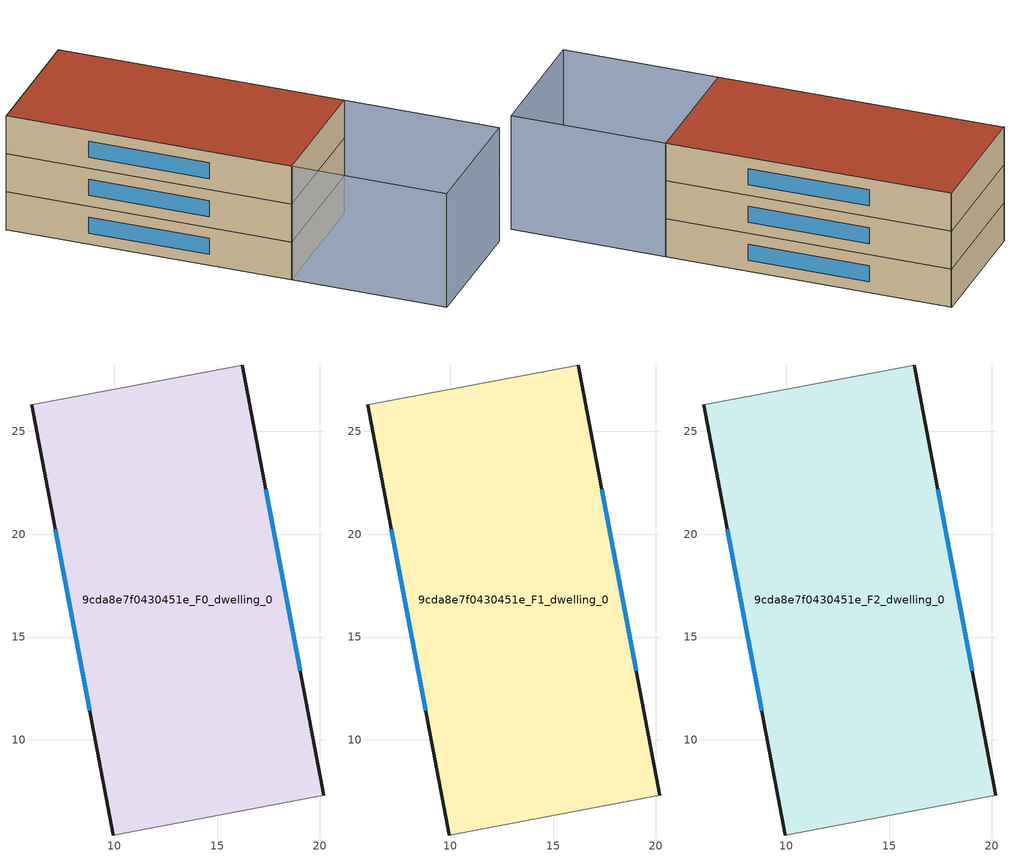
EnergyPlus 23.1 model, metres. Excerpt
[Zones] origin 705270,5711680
9cda8e7f0430451e_F0_dwelling_0
 floor ground (EU_floor_Construction): 16.22,28.22 20.19,7.31 9.97,5.38 5.99,26.28 z0
 wall outside (EU_wall_Construction): 5.99,26.28 9.97,5.38 / 20.19,7.31 16.22,28.22 z0:3
 wall adiabatic (EU_wall_Construction): 16.22,28.22 5.99,26.28 / 9.97,5.38 20.19,7.31 z0:3
 window (EU_Window_Construction): 7.14,20.24 8.82,11.42 / 19.04,13.36 17.37,22.18 z0.87:2.13
9cda8e7f0430451e_F1_dwelling_0
 floor to 9cda8e7f0430451e_F0_dwelling_0 (EU_floor_Construction): 16.22,28.22 20.19,7.31 9.97,5.38 5.99,26.28 z3
 wall outside (EU_wall_Construction): 5.99,26.28 9.97,5.38 / 20.19,7.31 16.22,28.22 z3:6
 wall adiabatic (EU_wall_Construction): 16.22,28.22 5.99,26.28 / 9.97,5.38 20.19,7.31 z3:6
 window (EU_Window_Construction): 7.14,20.24 8.82,11.42 / 19.04,13.36 17.37,22.18 z3.87:5.13
9cda8e7f0430451e_F2_dwelling_0
 floor to 9cda8e7f0430451e_F1_dwelling_0 (EU_floor_Construction): 16.22,28.22 20.19,7.31 9.97,5.38 5.99,26.28 z6
 wall outside (EU_wall_Construction): 5.99,26.28 9.97,5.38 / 20.19,7.31 16.22,28.22 z6:9
 wall adiabatic (EU_wall_Construction): 16.22,28.22 5.99,26.28 / 9.97,5.38 20.19,7.31 z6:9
 window (EU_Window_Construction): 7.14,20.24 8.82,11.42 / 19.04,13.36 17.37,22.18 z6.87:8.13
 roof outside (EU_roof_Construction): 20.19,7.31 16.22,28.22 5.99,26.28 9.97,5.38 z9
shading: 16.26,28.23 5.94,26.26 / 9.97,5.38 20.19,7.31 / 20.19,7.31 22.33,-4.02 / 22.33,-4.02 12.1,-5.95 / 12.1,-5.95 9.97,5.38 z0:9
[Building]
EU S2 Campaign: North Axis=0; Terrain=City; Solar Distribution=FullExterior
[Site:Location]
London: Latitude=51.5; Longitude=-0.5; Time Zone=0; Elevation=25
[SizingPeriod:WeatherFileDays]
AnnualSizingPeriod: Begin Month=1; Begin Day of Month=1; End Month=12; End Day of Month=31; Day of Week for Start Day=Monday; Use Weather File Daylight Saving Period=No; Use Weather File Rain and Snow Indicators=No
[MATERIAL]
EU_InternalMass_Material: Roughness=MediumRough; Thickness=0.1; Conductivity=1; Density=1800; Specific Heat=900; Thermal Absorptance=0.9; Solar Absorptance=0.7; Visible Absorptance=0.7
[MATERIAL:NOMASS] Roughness=MediumRough; Thermal Absorptance=0.9; Solar Absorptance=0.7; Visible Absorptance=0.7
Name | Thermal Resistance
EU_wall_NoMass | 0.724719
EU_roof_NoMass | 2.98947
EU_floor_NoMass | 2.39157
[WINDOWMATERIAL:SIMPLEGLAZINGSYSTEM]
EU_Window_SimpleGlazing: UFactor=2.63425; Solar Heat Gain Coefficient=0.76; Visible Transmittance=0.76
[CONSTRUCTION]
EU_wall_Construction: EU_wall_NoMass
EU_roof_Construction: EU_roof_NoMass
EU_floor_Construction: EU_floor_NoMass
EU_Window_Construction: EU_Window_SimpleGlazing
EU_InternalMass_Construction: EU_InternalMass_Material
[ZONE] Type=1; Multiplier=1; Ceiling Height=autocalculate; Volume=664.254; Floor Area=autocalculate; Part of Total Floor Area=Yes
9cda8e7f0430451e_F0_dwelling_0; 9cda8e7f0430451e_F1_dwelling_0; 9cda8e7f0430451e_F2_dwelling_0
[INTERNALMASS] Construction=EU_InternalMass_Construction; Surface Area=221.418
Name | Zone or ZoneList
9cda8e7f0430451e_F0_dwelling_0_EU_InternalMass | 9cda8e7f0430451e_F0_dwelling_0
9cda8e7f0430451e_F1_dwelling_0_EU_InternalMass | 9cda8e7f0430451e_F1_dwelling_0
9cda8e7f0430451e_F2_dwelling_0_EU_InternalMass | 9cda8e7f0430451e_F2_dwelling_0
[OTHEREQUIPMENT] Fuel Type=Electricity; Design Level Calculation Method=Watts/Area; Power per Zone Floor Area=1; Fraction Latent=0; Fraction Radiant=0; Fraction Lost=0; Carbon Dioxide Generation Rate=0; EndUse Subcategory=EU_Step8_InternalGains
Name | Zone or ZoneList or Space or SpaceList | Schedule
EU_Step8_InternalGain_9cda8e7f0430451e_F0_dwelling_0_f000 | 9cda8e7f0430451e_F0_dwelling_0 | EU_Step8_GainSchedule_9cda8e7f0430451e_F0_dwelling_0_f000
EU_Step8_InternalGain_9cda8e7f0430451e_F1_dwelling_0_f000 | 9cda8e7f0430451e_F1_dwelling_0 | EU_Step8_GainSchedule_9cda8e7f0430451e_F1_dwelling_0_f000
EU_Step8_InternalGain_9cda8e7f0430451e_F2_dwelling_0_f000 | 9cda8e7f0430451e_F2_dwelling_0 | EU_Step8_GainSchedule_9cda8e7f0430451e_F2_dwelling_0_f000
[ZONEVENTILATION:DESIGNFLOWRATE] Schedule=EU_AlwaysOn; Design Flow Rate Calculation Method=AirChanges/Hour; Air Changes per Hour=0.418135; Ventilation Type=Natural; Fan Pressure Rise=0; Fan Total Efficiency=1; Constant Term Coefficient=1; Temperature Term Coefficient=0; Velocity Term Coefficient=0; Velocity Squared Term Coefficient=0; Minimum Indoor Temperature=-100; Maximum Indoor Temperature=100; Delta Temperature=-100; Minimum Outdoor Temperature=-100; Maximum Outdoor Temperature=100; Maximum Wind Speed=40
Name | Zone or ZoneList or Space or SpaceList
EU_ConstantAir_9cda8e7f0430451e_F0_dwelling_0 | 9cda8e7f0430451e_F0_dwelling_0
EU_ConstantAir_9cda8e7f0430451e_F1_dwelling_0 | 9cda8e7f0430451e_F1_dwelling_0
EU_ConstantAir_9cda8e7f0430451e_F2_dwelling_0 | 9cda8e7f0430451e_F2_dwelling_0
[HVACTEMPLATE:THERMOSTAT] Constant Heating Setpoint=20; Constant Cooling Setpoint=50
EU_HeatOnly_9cda8e7f0430451e_F0_dwelling_0; EU_HeatOnly_9cda8e7f0430451e_F1_dwelling_0; EU_HeatOnly_9cda8e7f0430451e_F2_dwelling_0
[HVACTEMPLATE:ZONE:IDEALLOADSAIRSYSTEM] System Availability Schedule=EU_AlwaysOn; Maximum Heating Supply Air Temperature=50; Minimum Cooling Supply Air Temperature=13; Maximum Heating Supply Air Humidity Ratio=0.0156; Minimum Cooling Supply Air Humidity Ratio=0.0077; Heating Limit=NoLimit; Cooling Limit=NoLimit; Heating Availability Schedule=EU_AlwaysOn; Cooling Availability Schedule=EU_CoolingOff; Dehumidification Control Type=ConstantSensibleHeatRatio; Cooling Sensible Heat Ratio=0.7; Dehumidification Setpoint=60; Humidification Control Type=None; Humidification Setpoint=30; Outdoor Air Method=None; Outdoor Air Flow Rate per Person=0.00944; Outdoor Air Flow Rate per Zone Floor Area=0; Outdoor Air Flow Rate per Zone=0; Demand Controlled Ventilation Type=None; Outdoor Air Economizer Type=NoEconomizer; Heat Recovery Type=None; Sensible Heat Recovery Effectiveness=0.7; Latent Heat Recovery Effectiveness=0.65
Name | Template Thermostat
9cda8e7f0430451e_F0_dwelling_0 | EU_HeatOnly_9cda8e7f0430451e_F0_dwelling_0
9cda8e7f0430451e_F1_dwelling_0 | EU_HeatOnly_9cda8e7f0430451e_F1_dwelling_0
9cda8e7f0430451e_F2_dwelling_0 | EU_HeatOnly_9cda8e7f0430451e_F2_dwelling_0
[SIZING:ZONE] Zone Cooling Design Supply Air Temperature Input Method=SupplyAirTemperature; Zone Cooling Design Supply Air Temperature=13; Zone Heating Design Supply Air Temperature Input Method=SupplyAirTemperature; Zone Heating Design Supply Air Temperature=50; Zone Cooling Design Supply Air Humidity Ratio=0.008; Zone Heating Design Supply Air Humidity Ratio=0.008; Cooling Design Air Flow Method=DesignDay; Cooling Design Air Flow Rate=0; Cooling Minimum Air Flow per Zone Floor Area=0.000762; Cooling Minimum Air Flow=0; Cooling Minimum Air Flow Fraction=0.2; Heating Design Air Flow Method=DesignDay; Heating Design Air Flow Rate=0; Heating Maximum Air Flow per Zone Floor Area=0.002032; Heating Maximum Air Flow=0.141576; Heating Maximum Air Flow Fraction=0.3; Account for Dedicated Outdoor Air System=No; Dedicated Outdoor Air System Control Strategy=NeutralSupplyAir; Dedicated Outdoor Air Low Setpoint Temperature for Design=autosize; Dedicated Outdoor Air High Setpoint Temperature for Design=autosize; Zone Load Sizing Method=Sensible Load Only No Latent Load; Zone Latent Cooling Design Supply Air Humidity Ratio Input Method=HumidityRatioDifference; Zone Cooling Design Supply Air Humidity Ratio Difference=0.005; Zone Latent Heating Design Supply Air Humidity Ratio Input Method=HumidityRatioDifference; Zone Humidification Design Supply Air Humidity Ratio Difference=0.005
9cda8e7f0430451e_F0_dwelling_0; 9cda8e7f0430451e_F1_dwelling_0; 9cda8e7f0430451e_F2_dwelling_0
[SCHEDULE:CONSTANT]
Name | Hourly Value
EU_AlwaysOn | 1
EU_CoolingOff | 0
[SCHEDULE:FILE] Column Number=1; Rows to Skip at Top=0; Number of Hours of Data=8760; Column Separator=Comma; Interpolate to Timestep=No; Minutes per Item=60; Adjust Schedule for Daylight Savings=Yes
Name | File
EU_Step8_GainSchedule_9cda8e7f0430451e_F0_dwelling_0_f000 | ../../schedules/9cda8e7f0430451e/9cda8e7f0430451e_F0_dwelling_0_f000_gain.csv
EU_Step8_GainSchedule_9cda8e7f0430451e_F1_dwelling_0_f000 | ../../schedules/9cda8e7f0430451e/9cda8e7f0430451e_F1_dwelling_0_f000_gain.csv
EU_Step8_GainSchedule_9cda8e7f0430451e_F2_dwelling_0_f000 | ../../schedules/9cda8e7f0430451e/9cda8e7f0430451e_F2_dwelling_0_f000_gain.csv
